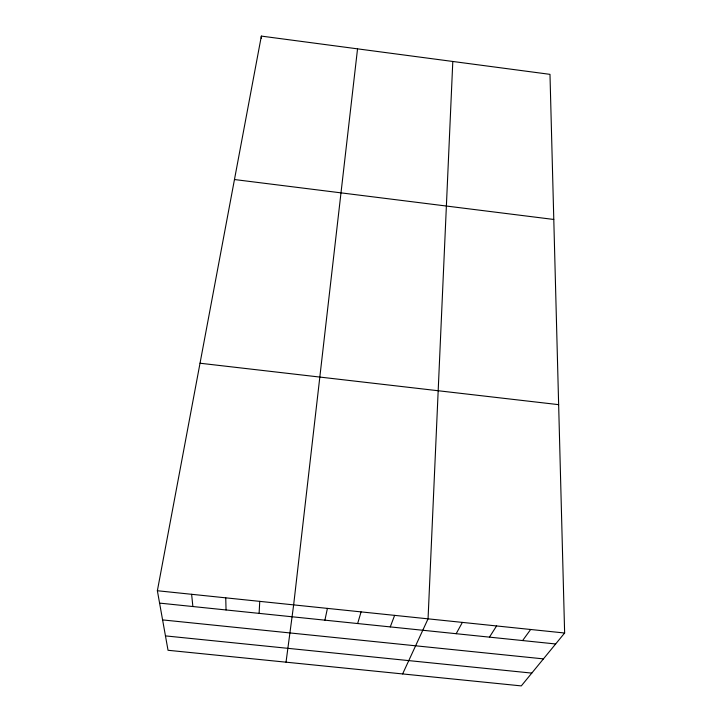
<?xml version="1.0" encoding="UTF-8"?>
<svg xmlns="http://www.w3.org/2000/svg" width="722" height="722" viewBox="0 0 722 722"><rect width="100%" height="100%" fill="white"/><g stroke="black" fill="none" stroke-linecap="round" stroke-linejoin="round"><path stroke-width="1.08" d="M261.301 38.311L261.355 36.1L549.983 74.348L564.631 633.013L521.302 685.9L168.036 650.278L157.369 590.74L261.355 36.1M452.802 61.469L428.056 618.835L402.623 673.933M259.108 613.375L259.749 601.372M357.543 48.843L293.646 604.883L286.029 662.173M324.909 620.162L327.418 608.393M357.643 623.537L361.081 611.886M390.268 626.904L394.627 615.37M456.169 633.708L462.378 622.4M489.444 637.138L496.583 625.947M522.602 640.558L530.661 629.485M162.594 619.909L543.44 658.879M165.464 635.892L531.789 673.103M157.369 590.74L564.631 633.013M159.589 603.105L555.651 643.97M200.03 363.229L558.638 404.654M234.47 179.534L553.783 219.461M191.619 594.296L192.873 606.534M225.742 597.843L226.049 609.964"/></g></svg>
